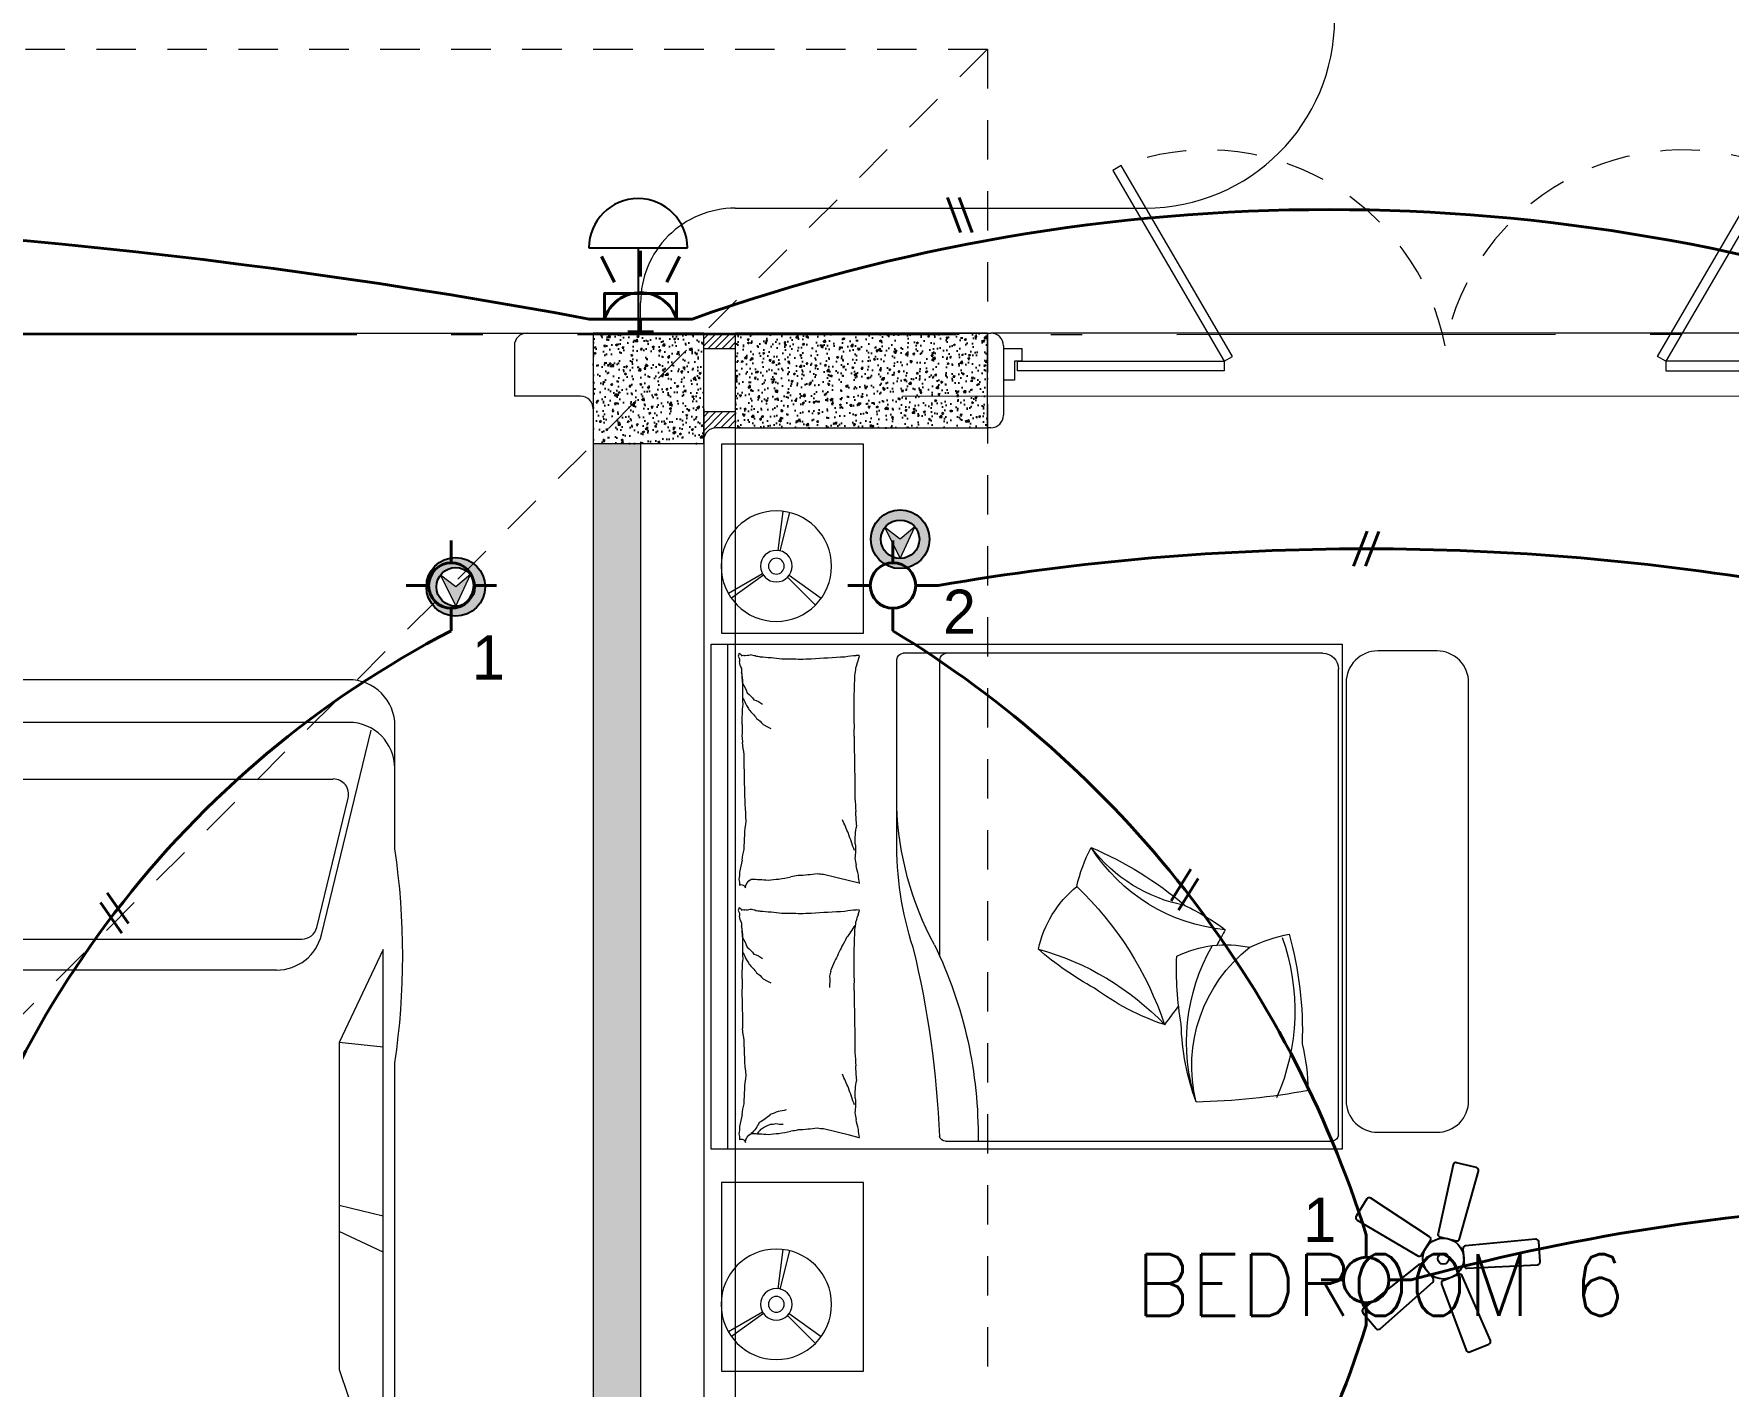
# Model space of a CAD drawing. Header units: metres. Extents: x 14 to 2416, y -346 to 476.
# Drawn here: x 33.83 to 39.2, y -73.96 to -69.68 of the extents above; entities that cross this region are included whole.
import ezdxf

# ---------------------------------------------------------------- set-up
doc = ezdxf.new("R2010")
doc.units = ezdxf.units.M
for name, pattern in [('0', [0]), ('ACAD_ISO10W100', [18, 12, -3, 0, -3]), ('HIDDEN2', [0.1875, 0.125, -0.0625])]:
    doc.linetypes.add(name, pattern=pattern)
doc.layers.get('0').update_dxf_attribs({"linetype": '0', "lineweight": 20})
for name, color, linetype, lineweight in [('02_mobiliario', 250, 'Continuous', 5), ('A-ANNO-TEXT', 20, 'Continuous', 13), ('A-DOOR', 35, 'Continuous', 5), ('A-WALL', 250, 'Continuous', 20), ('baños', 251, 'Continuous', 0), ('calle', 254, 'Continuous', 0), ('Columnas', 7, 'Continuous', 18), ('E Salida Luces', 22, 'Continuous', 40), ('E Tuberia Emp Losa', 22, 'Continuous', 40), ('MAVA', 1, 'Continuous', 15), ('MOBILIARIOS', 252, 'Continuous', 0), ('piso', 253, 'Continuous', 0), ('PLF 01', 252, 'Continuous', 9), ('textos', 7, 'Continuous', 0)]:
    doc.layers.add(name, color=color, linetype=linetype, lineweight=lineweight)
doc.layers.add('HATCH', color=8, linetype='Continuous')
doc.layers.add('MAVA Luminarias', color=1, linetype='Continuous')
doc.layers.add('RELLENO SECCION', color=8, linetype='Continuous', lineweight=0, transparency=0.4)
doc.layers.add('SOLAR', color=7, linetype='ACAD_ISO10W100', lineweight=9, true_color=0xff1414)
doc.layers.add('Techos 1', color=7, linetype='HIDDEN2', lineweight=9, true_color=0x42391a)
doc.styles.add('CENTURY GOTHIC', font='GOTHIC.TTF')
doc.styles.get("Standard").update_dxf_attribs({"font": 'arial.ttf', "height": 0.1875})

# ---------------------------------------------------------------- blocks, each defined once
blk = doc.blocks.new('dl ip')
at = {"layer": 'MAVA', "transparency": 33554687}
h = blk.add_hatch(color=40, dxfattribs=at)
h.dxf.hatch_style = 1
h.paths.add_polyline_path([(94.7574, -111.2088), (94.7109, -111.2482), (94.6624, -111.2113), (94.7109, -111.3092)])
at = {"layer": 'MAVA Luminarias', "linetype": 'Continuous'}
h = blk.add_hatch(color=40, dxfattribs=at)
h.paths.add_polyline_path([(94.618, -111.2482, 1), (94.8039, -111.2482, 1)])
h.paths.add_polyline_path([(94.7719, -111.2482, -1), (94.6499, -111.2482, -1)], flags=16)
at = {"layer": 'MAVA', "color": 40}
for p, q in [((94.7109, -111.2482), (94.6624, -111.2113)), ((94.6624, -111.2113), (94.7109, -111.3092)), ((94.7109, -111.3092), (94.7574, -111.2088)), ((94.7574, -111.2088), (94.7109, -111.2482))]:
    blk.add_line(p, q, dxfattribs=at)
at = {"layer": 'MAVA Luminarias', "color": 40, "linetype": 'Continuous'}
for radius in [0.093, 0.061]:
    blk.add_circle((94.7109, -111.2482), radius, dxfattribs=at)
blk = doc.blocks.new('abanico mava')
at = {"layer": 'MAVA Luminarias', "linetype": 'ByBlock', "lineweight": -2, "extrusion": (4.64878e-10, 3.72215e-09, 1), "elevation": 0}
for points in [[(513803.102, 2035248.678), (513803.215, 2035249.086, 0.421374), (513803.203, 2035249.107), (513803.084, 2035249.136, 0.421374), (513803.064, 2035249.124), (513802.972, 2035248.71, 0.407089), (513802.984, 2035248.69), (513803.082, 2035248.666, 0.407089)], [(513802.921, 2035248.69), (513802.567, 2035248.923, 0.421374), (513802.544, 2035248.918), (513802.479, 2035248.814, 0.421374), (513802.485, 2035248.791), (513802.85, 2035248.576, 0.407089), (513802.873, 2035248.581), (513802.926, 2035248.667, 0.407089)], [(513802.993, 2035248.405), (513803.142, 2035248.008, 0.421374), (513803.164, 2035247.998), (513803.278, 2035248.044, 0.421374), (513803.287, 2035248.066), (513803.118, 2035248.455, 0.407089), (513803.096, 2035248.464), (513803.003, 2035248.426, 0.407089)]]:
    blk.add_lwpolyline(points, format="xyb", close=True, dxfattribs=at)
at = {"layer": 'MAVA Luminarias', "linetype": 'ByBlock', "lineweight": -2, "extrusion": (4.64878e-10, 3.72215e-09, 1)}
for points in [[(513803.147, 2035248.501), (513803.57, 2035248.521, 0.421374), (513803.586, 2035248.539), (513803.578, 2035248.661, 0.421374), (513803.559, 2035248.676), (513803.137, 2035248.636, 0.407089), (513803.122, 2035248.618), (513803.129, 2035248.517, 0.407089)], [(513802.854, 2035248.521), (513802.522, 2035248.257, 0.421374), (513802.52, 2035248.233), (513802.599, 2035248.139, 0.421374), (513802.623, 2035248.137), (513802.94, 2035248.418, 0.407089), (513802.942, 2035248.442), (513802.877, 2035248.519, 0.407089)]]:
    blk.add_lwpolyline(points, format="xyb", close=True, dxfattribs=at)
at = {"layer": 'MAVA Luminarias', "linetype": 'ByBlock', "lineweight": -2}
for radius in [0.123, 0.0335]:
    blk.add_circle((513803.004, 2035248.559), radius, dxfattribs=at)
blk = doc.blocks.new('SCONCE 1')
at = {"layer": 'MAVA Luminarias', "color": 5, "linetype": 'Continuous'}
for p, q in [((-1.3737, 0.6794), (-1.3737, 1.191)), ((-0.9314, 0.8161), (-0.9314, 1.0543)), ((-1.3737, 0.9352), (-0.9314, 0.9352))]:
    blk.add_line(p, q, dxfattribs=at)
blk.add_arc((-1.3737, 0.9352), 0.2558, 90, 270, dxfattribs=at)
blk = doc.blocks.new('A$Ca7b09788')
at = {"layer": 'A-DOOR'}
for p, q in [((0, 0.1006), (0.06, 0.1006)), ((0.035, 0.0606), (0.035, 0.0006)), ((0.06, 0.0606), (0.035, 0.0606)), ((0.06, 0.0606), (0.06, 0.1006)), ((2.8, 0.1), (2.74, 0.1)), ((2.74, 0.06), (2.74, 0.1)), ((2.74, 0.06), (2.765, 0.06)), ((2.765, 0.06), (2.765, 0)), ((0.035, 0.0006), (0, 0.0006)), ((2.765, 0), (2.8, 0))]:
    blk.add_line(p, q, dxfattribs=at)
for points in [[(0.3471, 0.6649), (0.7, 0.0604), (0.7261, 0.0757), (0.3732, 0.6802)], [(2.4529, 0.6649), (2.1, 0.0604), (2.0739, 0.0757), (2.4268, 0.6802)], [(0.0446, 0.0606), (0.7, 0.0604), (0.7, 0.0301), (0.0446, 0.0303)], [(2.7524, 0.06), (2.1, 0.0602), (2.1, 0.0299), (2.7524, 0.0297)]]:
    blk.add_lwpolyline(points, close=True, dxfattribs=at)
at = {"layer": 'A-DOOR', "linetype": 'HIDDEN2'}
for centre, start, end in [((0.6447, -0.0402), 11.1544, 110.647), ((2.1553, -0.0402), 69.353, 168.8456)]:
    blk.add_arc(centre, 0.7699, start, end, dxfattribs=at)
blk = doc.blocks.new('PL BASE 1N NASAS 09')
at = {"layer": 'HATCH'}
h = blk.add_hatch(dxfattribs=at)
h.set_pattern_fill('AR-CONC', color=256, scale=0.00032)
h.paths.add_polyline_path([(-114.7811, -35.5997), (-114.4311, -35.5997), (-114.4311, -35.2497), (-114.7811, -35.2497)])
h = blk.add_hatch(dxfattribs=at)
h.set_pattern_fill('AR-CONC', color=256, scale=0.00032)
h.paths.add_polyline_path([(-114.3311, -35.2497), (-114.3311, -35.5497), (-113.5311, -35.5497), (-113.5311, -35.2497)])
at = {"layer": 'PLF 01'}
h = blk.add_hatch(dxfattribs=at)
h.set_pattern_fill('LINE', color=256, scale=0.005, angle=45)
h.paths.add_polyline_path([(-114.3311, -35.2497), (-114.4311, -35.2497), (-114.4311, -35.2997), (-114.3311, -35.2997)])
h = blk.add_hatch(dxfattribs=at)
h.set_pattern_fill('LINE', color=256, scale=0.005, angle=45)
edge = h.paths.add_edge_path()
edge.add_line((-114.3311, -35.4997), (-114.4311, -35.4997))
edge.add_line((-114.4311, -35.4997), (-114.4311, -35.4897))
edge.add_line((-114.4311, -35.4897), (-114.4311, -35.5897))
edge.add_arc((-114.3911, -35.5897), 0.04, 90, 180, ccw=False)
edge.add_line((-114.3911, -35.5497), (-114.3311, -35.5497))
edge.add_line((-114.3311, -35.5497), (-114.3311, -35.4997))
at = {"layer": 'RELLENO SECCION', "true_color": 0xc7c8ca}
h = blk.add_hatch(color=9, dxfattribs=at)
h.dxf.hatch_style = 1
h.paths.add_polyline_path([(-114.6311, -35.5997), (-114.7811, -35.5997), (-114.7811, -41.2997), (-114.6311, -41.2997)])
at = {"layer": 'A-WALL'}
for p, q in [((-114.9911, -35.2497), (-113.5211, -35.2497)), ((-115.0311, -35.2897), (-115.0311, -35.4497)), ((-114.3311, -35.2997), (-114.4311, -35.2997)), ((-113.4811, -35.2897), (-113.4811, -35.5097)), ((-114.8211, -35.4497), (-115.0311, -35.4497)), ((-114.4311, -35.4897), (-114.4311, -41.2897)), ((-114.3311, -35.4997), (-114.4311, -35.4997)), ((-114.3311, -35.5497), (-114.3911, -35.5497)), ((-113.5211, -35.5497), (-113.5311, -35.5497)), ((-114.7811, -35.5997), (-114.7811, -41.2997)), ((-114.6311, -35.5997), (-114.6311, -41.2997))]:
    blk.add_line(p, q, dxfattribs=at)
for centre, start, end in [((-114.9911, -35.2897), 90, 180), ((-113.5211, -35.2897), 0, 90), ((-114.8211, -35.4897), 0, 90), ((-114.3911, -35.5897), 90, 180), ((-113.5211, -35.5097), 270, 0)]:
    blk.add_arc(centre, 0.04, start, end, dxfattribs=at)
at = {"layer": 'Columnas'}
for points in [[(-114.7811, -35.5997), (-114.4311, -35.5997), (-114.4311, -35.2497), (-114.7811, -35.2497)], [(-114.3311, -35.2497), (-114.3311, -35.5497), (-113.5311, -35.5497), (-113.5311, -35.2497)]]:
    blk.add_lwpolyline(points, close=True, dxfattribs=at)
at = {"layer": 'piso'}
for p, q in [((-121.8711, -35.2497), (-114.9911, -35.2497)), ((-110.6411, -35.2497), (-113.5211, -35.2497))]:
    blk.add_line(p, q, dxfattribs=at)
at = {"layer": 'piso', "color": 252, "true_color": 0x939598}
blk.add_line((-114.3311, -35.5497), (-114.3311, -40.9497), dxfattribs=at)
at = {"layer": 'Techos 1'}
for p, q in [((-123.3311, -34.3497), (-113.5311, -34.3497)), ((-113.5311, -34.3497), (-117.6311, -38.4497)), ((-113.5311, -34.3497), (-113.5311, -42.5497))]:
    blk.add_line(p, q, dxfattribs=at)
at = {"color": 1}
blk.add_blockref('A$Ca7b09788', (-113.4811, -35.3991), dxfattribs=at)
at = {"layer": 'baños', "linetype": 'Continuous'}
for tag, p in [('MODELNUMBER', (-121.6562, -54.8273)), ('TRADENAME', (-121.6562, -54.8273)), ('PRODUCT', (-121.6562, -54.8274)), ('MATERIAL', (-121.6562, -54.8274))]:
    blk.add_attdef(tag, p, '', height=0.0000254, rotation=359.9999, dxfattribs=at)
at = {"layer": 'textos', "insert": (-113.1972, -38.3638), "char_height": 0.195, "width": 3.404877, "attachment_point": 7}
blk.add_mtext('{\\Fromans|c0; BEDROOM 6}', dxfattribs=at)
blk = doc.blocks.new('carro1')
at = {"layer": 'MOBILIARIOS'}
for p, q in [((-0.3195, 1.577), (-0.7087, 1.577)), ((-0.3195, 1.577), (-0.7087, 1.577)), ((2.066, 1.577), (0.3591, 1.577)), ((2.066, 1.577), (0.3591, 1.577)), ((2.9764, 1.577), (2.7405, 1.577)), ((2.9764, 1.577), (2.7405, 1.577)), ((0, 1.5395), (0.2941, 1.4)), ((1.7417, 1.5395), (0, 1.5395)), ((1.7417, 1.5395), (0, 1.5395)), ((0, 1.5395), (0.2941, 1.4)), ((0.3093, 1.5395), (0.2941, 1.4)), ((0.3093, 1.5395), (0.2941, 1.4)), ((0.845, 1.5395), (0.8104, 1.4)), ((0.845, 1.5395), (0.8104, 1.4)), ((0.9588, 1.5395), (0.8933, 1.4)), ((0.9588, 1.5395), (0.8933, 1.4)), ((1.3304, 1.4), (1.7417, 1.5395)), ((1.3304, 1.4), (1.7417, 1.5395)), ((1.8223, 1.5157), (2.9825, 1.3968)), ((1.8223, 1.5157), (2.9825, 1.3968)), ((-0.047, 1.3442), (-0.6952, 1.5015)), ((-0.047, 1.3442), (-0.6952, 1.5015)), ((1.4872, 1.3505), (1.8172, 1.4575)), ((1.4872, 1.3505), (1.8172, 1.4575)), ((-0.855, 1.4307), (-0.855, 0.1088)), ((-0.855, 1.4307), (-0.855, 0.1088)), ((-0.72, 1.4307), (-0.72, 0.1088)), ((-0.72, 1.4307), (-0.72, 0.1088)), ((-0.0704, 1.3295), (-0.4803, 1.4289)), ((-0.0704, 1.3295), (-0.4803, 1.4289)), ((0.2941, 1.4), (1.3304, 1.4)), ((0.2941, 1.4), (1.3304, 1.4)), ((2.9825, 1.4307), (2.9825, 0.1088)), ((2.9825, 1.4307), (2.9825, 0.1088)), ((3.1227, 1.4307), (3.1227, 0.1088)), ((3.1227, 1.4307), (3.1227, 0.1088)), ((-0.5405, 0.1655), (-0.5405, 1.3816)), ((-0.5405, 0.1655), (-0.5405, 1.3816)), ((-0.0332, 0.2651), (-0.0332, 1.282)), ((-0.0332, 0.2651), (-0.0332, 1.282)), ((2.0065, 1.2385), (1.9496, 1.2336)), ((2.0065, 1.2385), (1.9496, 1.2336)), ((0.0647, 1.2021), (0.0647, 0.3374)), ((0.0647, 1.2021), (0.0647, 0.3374)), ((2.0108, 1.1866), (1.9538, 1.1821)), ((2.0108, 1.1866), (1.9538, 1.1821)), ((2.0147, 1.1345), (1.9575, 1.1306)), ((2.0147, 1.1345), (1.9575, 1.1306)), ((2.018, 1.0826), (1.9608, 1.0792)), ((2.018, 1.0826), (1.9608, 1.0792)), ((2.0206, 1.0305), (1.9636, 1.0277)), ((2.0206, 1.0305), (1.9636, 1.0277)), ((2.023, 0.9784), (1.9659, 0.9762)), ((2.023, 0.9784), (1.9659, 0.9762)), ((2.0248, 0.9262), (1.9677, 0.9245)), ((2.0248, 0.9262), (1.9677, 0.9245)), ((2.026, 0.8741), (1.9688, 0.8729)), ((2.026, 0.8741), (1.9688, 0.8729)), ((2.0267, 0.8218), (1.9696, 0.8214)), ((2.0267, 0.8218), (1.9696, 0.8214)), ((2.027, 0.7697), (1.9699, 0.7697)), ((2.027, 0.7697), (1.9699, 0.7697)), ((2.0267, 0.7176), (1.9696, 0.7181)), ((2.0267, 0.7176), (1.9696, 0.7181)), ((2.026, 0.6654), (1.9688, 0.6666)), ((2.026, 0.6654), (1.9688, 0.6666)), ((2.0248, 0.6133), (1.9677, 0.615)), ((2.0248, 0.6133), (1.9677, 0.615)), ((2.023, 0.5611), (1.9659, 0.5633)), ((2.023, 0.5611), (1.9659, 0.5633)), ((2.0206, 0.509), (1.9636, 0.5118)), ((2.0206, 0.509), (1.9636, 0.5118)), ((2.018, 0.4569), (1.9608, 0.4603)), ((2.018, 0.4569), (1.9608, 0.4603)), ((2.0147, 0.405), (1.9575, 0.4088)), ((2.0147, 0.405), (1.9575, 0.4088)), ((2.0108, 0.3529), (1.9538, 0.3573)), ((2.0108, 0.3529), (1.9538, 0.3573)), ((2.0065, 0.3009), (1.9496, 0.3058)), ((2.0065, 0.3009), (1.9496, 0.3058)), ((-0.0704, 0.2176), (-0.4803, 0.1182)), ((-0.0704, 0.2176), (-0.4803, 0.1182)), ((-0.047, 0.1953), (-0.6952, 0.038)), ((-0.047, 0.1953), (-0.6952, 0.038)), ((1.4872, 0.189), (1.8172, 0.082)), ((1.4872, 0.189), (1.8172, 0.082)), ((0, 0), (0.2941, 0.1395)), ((0, 0), (0.2941, 0.1395)), ((0.3093, 0), (0.2941, 0.1395)), ((0.2941, 0.1395), (1.3304, 0.1395)), ((0.3093, 0), (0.2941, 0.1395)), ((0.2941, 0.1395), (1.3304, 0.1395)), ((0.845, 0), (0.8104, 0.1395)), ((0.845, 0), (0.8104, 0.1395)), ((0.9588, 0), (0.8933, 0.1395)), ((0.9588, 0), (0.8933, 0.1395)), ((1.3304, 0.1395), (1.7417, 0)), ((1.3304, 0.1395), (1.7417, 0)), ((1.8223, 0.0238), (2.9825, 0.1427)), ((1.8223, 0.0238), (2.9825, 0.1427)), ((1.7417, 0), (0, 0)), ((1.7417, 0), (0, 0)), ((-0.3195, -0.0375), (-0.7087, -0.0375)), ((-0.3195, -0.0375), (-0.7087, -0.0375)), ((2.066, -0.0375), (0.3591, -0.0375)), ((2.066, -0.0375), (0.3591, -0.0375)), ((2.9764, -0.0375), (2.7405, -0.0375)), ((2.9764, -0.0375), (2.7405, -0.0375))]:
    blk.add_line(p, q, dxfattribs=at)
for centre, radius, start, end in [((-0.7089, 1.4309), 0.1461, 89.9174, 180.0824), ((-0.7089, 1.4309), 0.1461, 89.9174, 180.0824), ((-0.5737, 1.4306), 0.1463, 90.0172, 179.9829), ((-0.5737, 1.4306), 0.1463, 90.0172, 179.9829), ((0.0198, -0.727), 2.3288, 81.6216, 98.3784), ((0.0198, -0.727), 2.3288, 81.6216, 98.3784), ((2.4033, -0.2902), 1.8974, 79.7616, 100.2384), ((2.4033, -0.2902), 1.8974, 79.7616, 100.2384), ((2.8362, 1.4306), 0.1463, 0.0171, 89.9829), ((2.8362, 1.4306), 0.1463, 0.0171, 89.9829), ((2.9764, 1.4306), 0.1463, 0.0171, 89.9829), ((2.9764, 1.4306), 0.1463, 0.0171, 89.9829), ((1.8324, 1.4112), 0.0487, 6.8356, 108.1699), ((1.8324, 1.4112), 0.0487, 6.8356, 108.1699), ((-3.3503, 0.7697), 5.3917, 352.3671, 7.6329), ((-3.3503, 0.7697), 5.3917, 352.3671, 7.6329), ((-0.4918, 1.3815), 0.0488, 76.3661, 179.9108), ((-0.4918, 1.3815), 0.0488, 76.3661, 179.9108), ((-3.4107, 0.7697), 5.3309, 353.0262, 6.9738), ((-3.4107, 0.7697), 5.3309, 353.0262, 6.9738), ((-0.0817, 1.202), 0.1464, 0.0444, 76.3177), ((-0.0817, 1.202), 0.1464, 0.0444, 76.3177), ((1.5025, 1.3039), 0.049, 108.1055, 185.9744), ((1.5025, 1.3039), 0.049, 108.1055, 185.9744), ((-0.082, 1.2821), 0.0488, 359.911, 76.2607), ((-0.082, 1.2821), 0.0488, 359.911, 76.2607), ((-3.3795, 0.7697), 4.8621, 353.7528, 6.2472), ((-3.3795, 0.7697), 4.8621, 353.7528, 6.2472), ((-0.0817, 0.3375), 0.1464, 283.6822, 359.9556), ((-0.0817, 0.3375), 0.1464, 283.6822, 359.9556), ((-0.082, 0.265), 0.0488, 283.7393, 0.0891), ((-0.082, 0.265), 0.0488, 283.7393, 0.0891), ((1.5025, 0.2356), 0.049, 174.0256, 251.8945), ((1.5025, 0.2356), 0.049, 174.0256, 251.8945), ((-0.4918, 0.1656), 0.0488, 180.0891, 283.6339), ((-0.4918, 0.1656), 0.0488, 180.0891, 283.6339), ((-0.7089, 0.1086), 0.1461, 179.9176, 270.0825), ((-0.7089, 0.1086), 0.1461, 179.9176, 270.0825), ((-0.5737, 0.1088), 0.1463, 180.0171, 269.9828), ((-0.5737, 0.1088), 0.1463, 180.0171, 269.9828), ((1.8324, 0.1283), 0.0487, 251.8301, 353.1644), ((1.8324, 0.1283), 0.0487, 251.8301, 353.1644), ((2.8362, 0.1088), 0.1463, 270.0171, 359.9829), ((2.8362, 0.1088), 0.1463, 270.0171, 359.9829), ((2.9764, 0.1088), 0.1463, 270.0171, 359.9829), ((2.9764, 0.1088), 0.1463, 270.0171, 359.9829), ((0.0198, 2.2664), 2.3288, 261.6216, 278.3784), ((0.0198, 2.2664), 2.3288, 261.6216, 278.3784), ((2.4033, 1.8296), 1.8974, 259.7616, 280.2384), ((2.4033, 1.8296), 1.8974, 259.7616, 280.2384)]:
    blk.add_arc(centre, radius, start, end, dxfattribs=at)
blk = doc.blocks.new('A$Ca0281d7f')
at = {"layer": 'MOBILIARIOS'}
for p, q in [((0.4006, 1.6), (0.4006, 0)), ((2.4006, 1.6), (0.4006, 1.6)), ((0.4627, 1.5716), (1.7925, 1.5716)), ((2.3482, 0), (2.3482, 1.6)), ((2.4006, 0), (2.4006, 1.6)), ((0.4127, 0.0458), (0.4127, 1.5216)), ((1.676, 0.6111), (1.676, 1.5516)), ((1.8125, 0.9805), (1.8125, 1.5516)), ((1.9622, 0.8502), (2.0448, 0.8708)), ((1.9322, 0.8427), (1.9622, 0.8502)), ((1.9622, 0.0442), (2.0448, 0.0648)), ((0.4006, 0), (2.4006, 0)), ((1.6581, 0.0258), (0.4327, 0.0258)), ((1.9322, 0.0366), (1.9622, 0.0442))]:
    blk.add_line(p, q, dxfattribs=at)
blk.add_lwpolyline([(0.1, 1.5789), (0.2884, 1.5789, -0.414214), (0.3884, 1.4789), (0.3884, 0.1537, -0.414214), (0.2884, 0.0537), (0.1, 0.0537, -0.414214), (0, 0.1537), (0, 1.4789, -0.414214)], format="xyb", close=True, dxfattribs=at)
for centre, radius, start, end in [((0.4627, 1.5216), 0.05, 90, 180), ((1.656, 1.5516), 0.02, 0, 90), ((1.7925, 1.5516), 0.02, 0, 90), ((1.9309, 1.5641), 0.00132, 286.6978, 7.1204), ((1.8473, 1.5384), 0.0875, 7.1204, 16.2212), ((1.9356, 1.5833), 0.0193, 260.0016, 286.6978), ((1.9215, 1.2442), 0.3212, 80.0016, 86.4951), ((1.2506, -12.0557), 13.6356, 86.49514, 86.94504), ((2.2993, 0.649), 0.9131, 93.3687, 97.6809), ((2.2872, 1.3666), 0.1983, 97.6809, 102.1095), ((2.2259, 1.8067), 0.246, 278.1335, 282.1095), ((2.2895, 1.5966), 0.0328, 248.579, 278.1335), ((2.3, 1.5497), 0.0156, 68.579, 111.9904), ((2.3098, 1.5651), 0.00428, 111.9904, 191.8931), ((2.309, 1.5713), 0.00232, 250.436, 11.8931), ((2.3399, 1.5476), 0.0289, 149.3487, 184.3025), ((2.3145, 1.573), 0.00342, 201.7883, 250.436), ((2.3384, 1.5717), 0.0251, 184.3025, 201.7883), ((1.8659, 1.514), 0.0767, 16.2212, 27.2841), ((1.9837, 1.5456), 0.0453, 192.869, 207.2841), ((2.0891, 1.5339), 0.1459, 183.574, 192.869), ((2.0452, 0.1897), 1.3652, 86.945, 88.3669), ((2.1579, 0.8754), 0.6787, 88.3669, 93.3687), ((1.4835, 1.5502), 0.8208, 354.7408, 358.0921), ((2.4011, 1.4844), 0.0992, 164.0648, 184.2159), ((2.2574, 1.5504), 0.0539, 329.3487, 354.7408), ((3.1109, 1.5072), 1.164, 180.2865, 183.574), ((2.3823, 1.4187), 0.0992, 143.9136, 164.0648), ((0.8066, 1.46), 1.4943, 358.0921, 0.5757), ((7.6668, 1.3378), 5.7185, 179.0296, 180.2865), ((2.2967, 1.3302), 0.0992, 108.4397, 126.1766), ((2.3455, 1.3659), 0.0992, 126.1766, 143.9136), ((2.3495, 1.3582), 0.0768, 141.6114, 152.7604), ((2.508, 1.3226), 0.234, 152.7604, 159.1397), ((1.4299, 1.3372), 0.8732, 0.5757, 4.8018), ((2.2596, 1.303), 0.0493, 118.3168, 129.0349), ((2.3987, 1.1905), 0.2252, 129.0349, 136.1885), ((2.5639, 1.1222), 0.3916, 136.1885, 141.6114), ((2.5925, 1.3331), 0.2897, 177.4614, 184.8018), ((15.9276, 0.997), 13.9828, 178.72047, 179.52429), ((2.3068, 1.157), 0.2002, 113.0028, 118.3168), ((2.4538, 1.2819), 0.1524, 169.8101, 177.4614), ((-1.4773, 1.2511), 3.7735, 356.7919, 0.0008), ((1.7752, 1.3448), 0.5293, 349.8101, 353.9133), ((0.8277, 1.1189), 0.9853, 331.4328, 358.1261), ((3.1579, 1.0151), 1.2165, 175.3824, 177.3904), ((0.5395, 1.1379), 1.4048, 355.3824, 357.2509), ((1.7143, 0.9787), 0.2301, 357.2509, 11.5586), ((1.2885, 1.2948), 0.7387, 336.5156, 338.3423), ((1.3073, 1.338), 0.7387, 334.6889, 336.5156), ((1.6135, 0.9502), 0.6827, 0, 7.5469), ((0.7419, 0.9666), 1.0706, 342.1966, 0.7418), ((2.0891, 0.9513), 0.1459, 173.5659, 191.5586), ((1.2503, 1.1919), 0.7387, 340.572, 342.8018), ((1.2694, 1.2461), 0.7387, 338.3423, 340.572), ((0.719, 1.2586), 0.5655, 275.3391, 327.6895), ((1.6535, -0.1157), 1.1652, 113.0642, 130.3209), ((0.809, 1.2521), 0.4879, 280.6986, 322.6864), ((0.7089, 0.7072), 0.548, 13.2034, 27.0362), ((2.0604, 0.8863), 0.1197, 162.6136, 173.5659), ((2.063, 0.8845), 0.2422, 7.5469, 15.744), ((2.6046, 0.961), 0.3048, 188.4372, 195.744), ((1.664, 0.8882), 0.2708, 350.5159, 355.9171), ((1.7149, 0.9376), 0.2297, 342.6136, 350.5159), ((2.048, 0.9385), 0.0677, 267.3351, 284.0452), ((2.1561, 1.5251), 0.6588, 261.9949, 267.3351), ((2.1925, 1.177), 0.3171, 257.8016, 261.9949), ((2, -0.0065), 0.882, 77.8016, 80.3156), ((2.4724, 0.8783), 0.1611, 180, 188.4372), ((1.9875, 0.0508), 1.0798, 133.6306, 161.4288), ((1.0148, 0.5567), 0.3575, 12.4782, 50.4625), ((1.9313, 0.8427), 0.000917, 355.9171, 104.0449), ((2.1863, 0.6517), 0.204, 80.3156, 90), ((2.2741, 0.3638), 0.4918, 90, 96.2324), ((2.2585, 0.8252), 0.0342, 4.4002, 63.4195), ((2.3054, 0.8253), 0.0131, 63.4195, 168.7276), ((2.4017, 0.837), 0.0904, 168.7276, 180), ((1.2128, 0.1088), 0.734, 115.259, 126.9351), ((1.9309, 0.7581), 0.00132, 286.6978, 7.1204), ((1.8473, 0.7324), 0.0875, 7.1204, 16.2212), ((1.9356, 0.7773), 0.0193, 260.0016, 286.6978), ((1.9215, 0.4382), 0.3212, 80.0016, 86.4951), ((1.2506, -12.8617), 13.6356, 86.49514, 86.94504), ((2.2993, -0.157), 0.9131, 93.3687, 97.6809), ((2.2872, 0.5605), 0.1983, 97.6809, 102.1095), ((2.2259, 1.0007), 0.246, 278.1335, 282.1095), ((2.2895, 0.7906), 0.0328, 248.579, 278.1335), ((2.3, 0.7437), 0.0156, 68.579, 111.9904), ((2.3098, 0.7591), 0.00428, 111.9904, 191.8931), ((2.309, 0.7653), 0.00232, 250.436, 11.8931), ((2.3399, 0.7416), 0.0289, 149.3487, 184.3025), ((2.3145, 0.767), 0.00342, 201.7883, 250.436), ((2.3384, 0.7657), 0.0251, 184.3025, 201.7883), ((1.8659, 0.708), 0.0767, 16.2212, 27.2841), ((1.9837, 0.7395), 0.0453, 192.869, 207.2841), ((2.0891, 0.7279), 0.1459, 183.574, 192.869), ((2.5624, 1.097), 0.7286, 212.135, 215.8263), ((2.0452, -0.6163), 1.3652, 86.945, 88.3669), ((2.1579, 0.0694), 0.6787, 88.3669, 93.3687), ((1.4835, 0.7442), 0.8208, 354.7408, 358.0921), ((2.4011, 0.6784), 0.0992, 164.0648, 184.2159), ((2.2574, 0.7444), 0.0539, 329.3487, 354.7408), ((1.6923, 0.3726), 1.1652, 164.6278, 181.8845), ((1.2394, 0.439), 0.6885, 160.2936, 203.6414), ((0.4605, 0.1443), 0.548, 64.767, 78.5998), ((0.7686, 0.2903), 0.3575, 64.0418, 102.0262), ((2.7135, 1.7247), 2.1977, 207.9248, 209.3793), ((0.2857, 0.3397), 0.6085, 341.81, 30.1351), ((2.9452, 0.0436), 1.3903, 154.2427, 180.7342), ((3.1109, 0.7012), 1.164, 180.2865, 183.574), ((2.2514, 0.81), 0.3126, 206.4985, 212.135), ((2.3823, 0.6127), 0.0992, 143.9136, 164.0648), ((0.8066, 0.654), 1.4943, 358.0921, 0.5757), ((0.4001, 0.2637), 0.4774, 346.1849, 52.0017), ((-0.0618, 0.5666), 0.9879, 350.0607, 2.6202), ((1.5939, -0.2048), 0.8697, 105.336, 136.4193), ((0.715, 1.3789), 0.9879, 298.4971, 311.0566), ((4.7703, -0.0876), 3.0955, 166.4201, 177.6238), ((7.6668, 0.5318), 5.7185, 179.0296, 180.2865), ((3.2918, 1.2337), 1.4323, 204.3265, 206.4985), ((2.484, 0.7735), 0.5066, 200.6743, 204.3265), ((2.2967, 0.5242), 0.0992, 108.4397, 126.1766), ((2.3455, 0.5598), 0.0992, 126.1766, 143.9136), ((2.3495, 0.5522), 0.0768, 141.6114, 152.7604), ((2.508, 0.5165), 0.234, 152.7604, 159.1397), ((1.4299, 0.5311), 0.8732, 0.5757, 4.8018), ((2.0801, 0.5689), 0.058, 184.0828, 200.6743), ((2.2974, 0.5316), 0.2721, 176.4448, 184.0828), ((2.2596, 0.497), 0.0493, 118.3168, 129.0349), ((2.3987, 0.3845), 0.2252, 129.0349, 136.1885), ((2.5639, 0.3162), 0.3916, 136.1885, 141.6114), ((2.5925, 0.5271), 0.2897, 177.4614, 184.8018), ((0.716, 1.1421), 0.7874, 288.3527, 306.6851), ((15.9276, 0.191), 13.9828, 178.72047, 179.52429), ((2.3068, 0.351), 0.2002, 113.0028, 118.3168), ((7.6231, 0.343), 5.3217, 178.2786, 179.5731), ((2.7135, 1.7247), 2.1977, 215.2966, 217.2418), ((0.1243, 0.4201), 0.7874, 339.9163, 358.2487), ((1.7752, 0.4387), 0.5293, 349.8101, 353.9133), ((1.2424, 0.1669), 0.734, 166.8226, 178.4988), ((1.2472, 0.3451), 1.049, 353.9133, 0), ((3.1579, 0.2091), 1.2165, 175.3824, 177.3904), ((0.5395, 0.3319), 1.4048, 355.3824, 357.2509), ((1.7143, 0.1727), 0.2301, 357.2509, 11.5586), ((1.2885, 0.4887), 0.7387, 336.5156, 338.3423), ((1.3073, 0.5319), 0.7387, 334.6889, 336.5156), ((1.6135, 0.1442), 0.6827, 0, 7.5469), ((0.9096, 2.3469), 2.1977, 259.4884, 268.8054), ((2.0891, 0.1453), 0.1459, 173.5659, 191.5586), ((1.2503, 0.3859), 0.7387, 340.572, 342.8018), ((1.2694, 0.4401), 0.7387, 338.3423, 340.572), ((2.0604, 0.0803), 0.1197, 162.6136, 173.5659), ((2.2028, 0.2591), 0.1399, 253.485, 264.3689), ((2.2535, 0.2441), 0.1399, 242.6012, 253.485), ((2.3128, 0.2087), 0.1399, 224.9024, 242.6012), ((2.063, 0.0785), 0.2422, 7.5469, 15.744), ((2.6046, 0.155), 0.3048, 188.4372, 195.744), ((1.664, 0.0822), 0.2708, 350.5159, 355.9171), ((1.7149, 0.1316), 0.2297, 342.6136, 350.5159), ((2.048, 0.1325), 0.0677, 267.3351, 284.0452), ((2.1561, 0.7191), 0.6588, 261.9949, 267.3351), ((2.1925, 0.371), 0.3171, 257.8016, 261.9949), ((2, -0.8125), 0.882, 77.8016, 80.3156), ((2.1724, 0.1695), 0.0915, 270, 284.6851), ((2.2137, 0.1341), 0.0562, 251.2201, 270), ((2.2901, 0.2688), 0.2056, 248.1851, 251.2201), ((2.2886, 0.2107), 0.1511, 244.6449, 248.1851), ((2.2673, 0.1099), 0.0526, 228.5571, 244.6449), ((2.3172, 0.1155), 0.0899, 216.2641, 228.5571), ((2.3729, 0.1484), 0.1399, 207.2036, 224.9024), ((2.4724, 0.0723), 0.1611, 180, 188.4372), ((0.4327, 0.0458), 0.02, 180, 270), ((1.6581, 0.0458), 0.02, 270, 345.3738), ((1.9313, 0.0367), 0.000917, 355.9171, 104.0449), ((2.1863, -0.1543), 0.204, 80.3156, 90), ((2.2741, -0.4422), 0.4918, 90, 96.2324), ((2.2585, 0.0192), 0.0342, 4.4002, 63.4195), ((2.3054, 0.0193), 0.0131, 63.4195, 168.7276), ((2.4017, 0.031), 0.0904, 168.7276, 180)]:
    blk.add_arc(centre, radius, start, end, dxfattribs=at)
blk = doc.blocks.new('A$C8346a57b')
at = {"layer": 'MOBILIARIOS'}
for p, q in [((0.2641, 0.2604), (0.2338, 0.3817)), ((0.2701, 0.2615), (0.2545, 0.3855)), ((0.2356, 0.1828), (0.1339, 0.1102)), ((0.2409, 0.1765), (0.1525, 0.0881)), ((0.3169, 0.1828), (0.4187, 0.1102)), ((0.3197, 0.1871), (0.4282, 0.1251))]:
    blk.add_line(p, q, dxfattribs=at)
blk.add_lwpolyline([(0, 0.5983), (0.45, 0.5983), (0.45, 0), (0, 0)], close=True, dxfattribs=at)
for radius in [0.175, 0.05, 0.025]:
    blk.add_circle((0.2763, 0.2119), radius, dxfattribs=at)
blk = doc.blocks.new('PL MUEBLES 1N NASAS 09')
at = {"layer": '02_mobiliario', "rotation": 270}
blk.add_blockref('carro1', (45.2747, 51), dxfattribs=at)
at = {"layer": 'baños'}
blk.add_blockref('PL BASE 1N NASAS 09', (162.2615, 88.2033), dxfattribs=at)
at = {"layer": 'MOBILIARIOS', "xscale": -1}
for name, p in [('A$C8346a57b', (48.3369, 52.0032)), ('A$Ca0281d7f', (50.2552, 50.3674)), ('A$C8346a57b', (48.3369, 49.664))]:
    blk.add_blockref(name, p, dxfattribs=at)
blk = doc.blocks.new('A$Cbef68299')
blk.add_blockref('PL MUEBLES 1N NASAS 09', (-30.7659, -32.0535))
blk = doc.blocks.new('A$Cc5be7df0')
at = {"layer": 'calle'}
for p, q in [((21.3138, 38.6329), (22.6138, 38.6331)), ((21.0139, 38.2316), (21.0138, 38.3328))]:
    blk.add_line(p, q, dxfattribs=at)
for centre, radius, start, end in [((22.6137, 39.2331), 0.6, 270.0092, 0.0092), ((21.3138, 38.3329), 0.3, 90.0092, 180.0139)]:
    blk.add_arc(centre, radius, start, end, dxfattribs=at)
at = {"layer": 'SOLAR', "ltscale": 0.1}
blk.add_lwpolyline([(50.6493, 18.241), (12.7705, 18.2411), (13.2139, 38.2316), (50.9852, 38.2377)], close=True, dxfattribs=at)
at = {"layer": 'A-ANNO-TEXT'}
blk.add_blockref('A$Cbef68299', (4.1493, 17.337), dxfattribs=at)
blk = doc.blocks.new('*U536')
at = {"layer": 'E Salida Luces', "linetype": 'Continuous'}
for p, q in [((0, 0.358), (0, 0.181)), ((-0.358, 0.001), (-0.18, 0.001)), ((0.18, 0.001), (0.358, 0.001)), ((0, -0.179), (0, -0.357))]:
    blk.add_line(p, q, dxfattribs=at)
blk.add_circle((0, 0.001), 0.18, dxfattribs=at)
blk = doc.blocks.new('*U370')
for p, q in [((0.03, 1.37), (-1.05, -1.48)), ((0.99, 1.37), (-0.09, -1.48))]:
    blk.add_line(p, q)
blk = doc.blocks.new('*U542')
at = {"xscale": 0.0393700787401575, "yscale": 0.0393700787401575, "zscale": 0.0393700787401575, "rotation": 145.8413309240693}
blk.add_blockref('*U370', (-0.0023, -0.0012), dxfattribs=at)
blk = doc.blocks.new('*U544')
at = {"layer": 'E Salida Luces', "linetype": 'Continuous'}
for p, q in [((0, 0.358), (0, 0.181)), ((-0.358, 0.001), (-0.18, 0.001)), ((0.18, 0.001), (0.358, 0.001)), ((0, -0.179), (0, -0.357))]:
    blk.add_line(p, q, dxfattribs=at)
blk.add_circle((0, 0.001), 0.18, dxfattribs=at)
blk = doc.blocks.new('*U394')
at = {"layer": 'E Salida Luces'}
for p, q in [((-0.1234, 0.2394), (-0.0828, 0.1579)), ((0, 0.2574), (0, 0.1759)), ((0.1234, 0.2394), (0.0828, 0.1579)), ((-0.163, 0.0408), (-0.0815, 0.0408)), ((0.0815, 0.0408), (-0.0815, 0.0408)), ((-0.0408, 0), (0.0408, 0)), ((0, 0.0408), (0, 0)), ((0.0815, 0.0408), (0.163, 0.0408))]:
    blk.add_line(p, q, dxfattribs=at)
blk.add_lwpolyline([(0.1142, 0.0408), (0.1142, 0.1223), (-0.1142, 0.1223), (-0.1142, 0.0408)], close=True, dxfattribs=at)
blk.add_arc((0, 0.0052), 0.1196, 17.3143, 162.6857, dxfattribs=at)
blk = doc.blocks.new('*U591')
at = {"xscale": 0.0393700787401575, "yscale": 0.0393700787401575, "zscale": 0.0393700787401575, "rotation": 90.2591780471364}
blk.add_blockref('*U370', (-0.0023, 0.0012), dxfattribs=at)
blk = doc.blocks.new('*U555')
at = {"layer": 'E Salida Luces', "linetype": 'Continuous'}
for p, q in [((0, 0.358), (0, 0.181)), ((-0.358, 0.001), (-0.18, 0.001)), ((0.18, 0.001), (0.358, 0.001)), ((0, -0.179), (0, -0.357))]:
    blk.add_line(p, q, dxfattribs=at)
blk.add_circle((0, 0.001), 0.18, dxfattribs=at)
blk = doc.blocks.new('*U559')
at = {"xscale": 0.0393700787401575, "yscale": 0.0393700787401575, "zscale": 0.0393700787401575, "rotation": 89.55083516164119}
blk.add_blockref('*U370', (-0.0023, 0.0012), dxfattribs=at)
blk = doc.blocks.new('*U562')
at = {"xscale": 0.0393700787401575, "yscale": 0.0393700787401575, "zscale": 0.0393700787401575, "rotation": 142.4231191730805}
blk.add_blockref('*U370', (-0.0024, -0.001), dxfattribs=at)

msp = doc.modelspace()

# ---------------------------------------------------------------- linework, layer by layer
at = {"layer": 'E Salida Luces', "const_width": 0.004}
msp.add_lwpolyline([(36.5816, -70.8261), (39.5234, -70.8261)], dxfattribs=at)
at = {"layer": 'E Salida Luces'}
for centre, radius, start, end in [((37.9331, -76.2793), 6.0446, 70.47349, 109.50819), ((32.0235, -89.6708), 19.4191, 79.42159, 100.63686), ((38.0516, -79.2719), 7.9623, 80.18758, 99.81242), ((36.6217, -74.4069), 3.196, 117.3862, 167.662), ((34.7668, -74.5134), 3.4425, 17.4109, 58.7713), ((40.0329, -80.3561), 6.9763, 79.88185, 105.27864), ((34.7668, -72.7393), 3.4425, 301.2287, 342.5891)]:
    msp.add_arc(centre, radius, start, end, dxfattribs=at)

# ---------------------------------------------------------------- block references
at = {"layer": 'A-ANNO-TEXT'}
msp.add_blockref('A$Cc5be7df0', (14.7377, -108.8632), dxfattribs=at)
at = {"layer": 'E Salida Luces', "color": 1}
msp.add_blockref('*U394', (35.7515, -70.6225), dxfattribs=at)
at = {"layer": 'E Salida Luces', "xscale": -0.4, "yscale": 0.4, "zscale": 0.4}
for name, p in [('*U536', (35.1516, -71.4264)), ('*U555', (36.5516, -71.4264))]:
    msp.add_blockref(name, p, dxfattribs=at)
at = {"layer": 'E Salida Luces', "xscale": -0.4, "yscale": 0.4, "zscale": 0.4, "rotation": 180}
msp.add_blockref('*U544', (38.0516, -73.6261), dxfattribs=at)
at = {"layer": 'E Tuberia Emp Losa', "yscale": 0.9842519685039484, "zscale": 0.9842519685039484, "rotation": 270}
for name, p, xscale in [('*U591', (36.7633, -70.252), -0.9842519685039484), ('*U559', (38.0516, -71.3096), 0.9842519685039484), ('*U562', (37.4761, -72.3897), -0.9842519685039484), ('*U542', (34.0843, -72.4637), 0.9842519685039484)]:
    msp.add_blockref(name, p, dxfattribs=dict(at, xscale=xscale))
at = {"layer": 'MAVA Luminarias', "color": 251, "xscale": 0.6101999921123585, "yscale": 0.6101999921123585, "zscale": 0.6101999921123585, "rotation": 270}
msp.add_blockref('SCONCE 1', (35.1731, -71.1944), dxfattribs=at)
at = {"layer": 'MAVA Luminarias'}
for p in [(-58.1367, 39.9688), (-59.5455, 39.818)]:
    msp.add_blockref('dl ip', p, dxfattribs=at)
at = {"layer": 'MAVA Luminarias', "xscale": 0.5267524126646371, "yscale": 0.5267524126646371, "zscale": 0.5267524126646371}
msp.add_blockref('abanico mava', (-270608.676, -1072145.6477), dxfattribs=at)

# ---------------------------------------------------------------- texts
at = {"layer": 'E Tuberia Emp Losa', "char_height": 0.14, "attachment_point": 5, "style": 'CENTURY GOTHIC'}
for s, insert, width in [('2 ', (36.7623, -71.5091), 0.276812), ('1 ', (35.2689, -71.6542), 0.169947), ('1 ', (37.9042, -73.436), 0.276812)]:
    msp.add_mtext(s, dxfattribs=dict(at, insert=insert, width=width))

doc.saveas('drawing.dxf')
